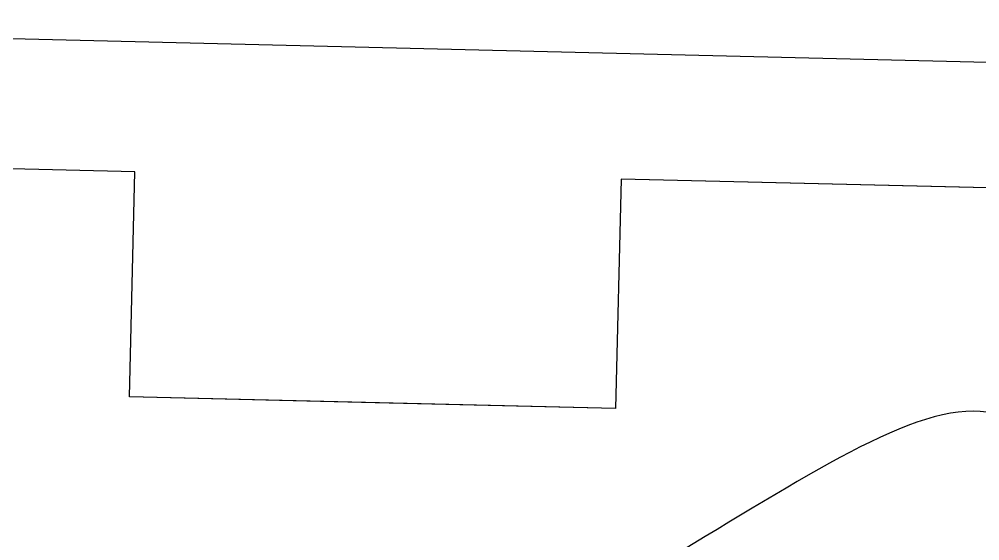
# Model space of a CAD drawing. Header units: millimetres. Extents: x 1418 to 1811, y 1796 to 1956.
# Drawn here: x 1502.74 to 1508.57, y 1851.46 to 1854.62 of the extents above; entities that cross this region are included whole.
import ezdxf

# ---------------------------------------------------------------- set-up
doc = ezdxf.new("R2010")
doc.units = ezdxf.units.MM
doc.layers.add('layout', color=253, linetype='Continuous', lineweight=13)
doc.layers.add('LINHAGROSSA', color=7, linetype='Continuous', lineweight=30)
doc.layers.add('VEGETAIS', color=3, linetype='Continuous')

msp = doc.modelspace()

# ---------------------------------------------------------------- linework, layer by layer
at = {"layer": 'layout'}
for p, q in [((1503.4453, 1853.6982), (1498.7042, 1853.8136)), ((1503.4121, 1852.3342), (1503.4453, 1853.6982)), ((1506.3938, 1853.6538), (1506.3599, 1852.2625)), ((1511.135, 1853.5384), (1506.3938, 1853.6538)), ((1504.9025, 1852.2979), (1503.4121, 1852.3342)), ((1504.9025, 1852.2979), (1506.3599, 1852.2625))]:
    msp.add_line(p, q, dxfattribs=at)
at = {"layer": 'LINHAGROSSA'}
for p, q in [((1497.9024, 1854.6228), (1514.2676, 1854.2245)), ((1503.4453, 1853.6982), (1498.7042, 1853.8136)), ((1503.4121, 1852.3342), (1503.4453, 1853.6982)), ((1506.3938, 1853.6538), (1506.3599, 1852.2625)), ((1511.1369, 1853.5383), (1506.3938, 1853.6538)), ((1506.3599, 1852.2625), (1503.4121, 1852.3342))]:
    msp.add_line(p, q, dxfattribs=at)
at = {"layer": 'VEGETAIS'}
msp.add_spline([(1509.1581, 1850.0542), (1498.4633, 1849.4763), (1500.7879, 1851.9989), (1504.7074, 1850.5783), (1508.8225, 1852.1393), (1509.1581, 1850.0542)], degree=3, dxfattribs=at)

doc.saveas('drawing.dxf')
